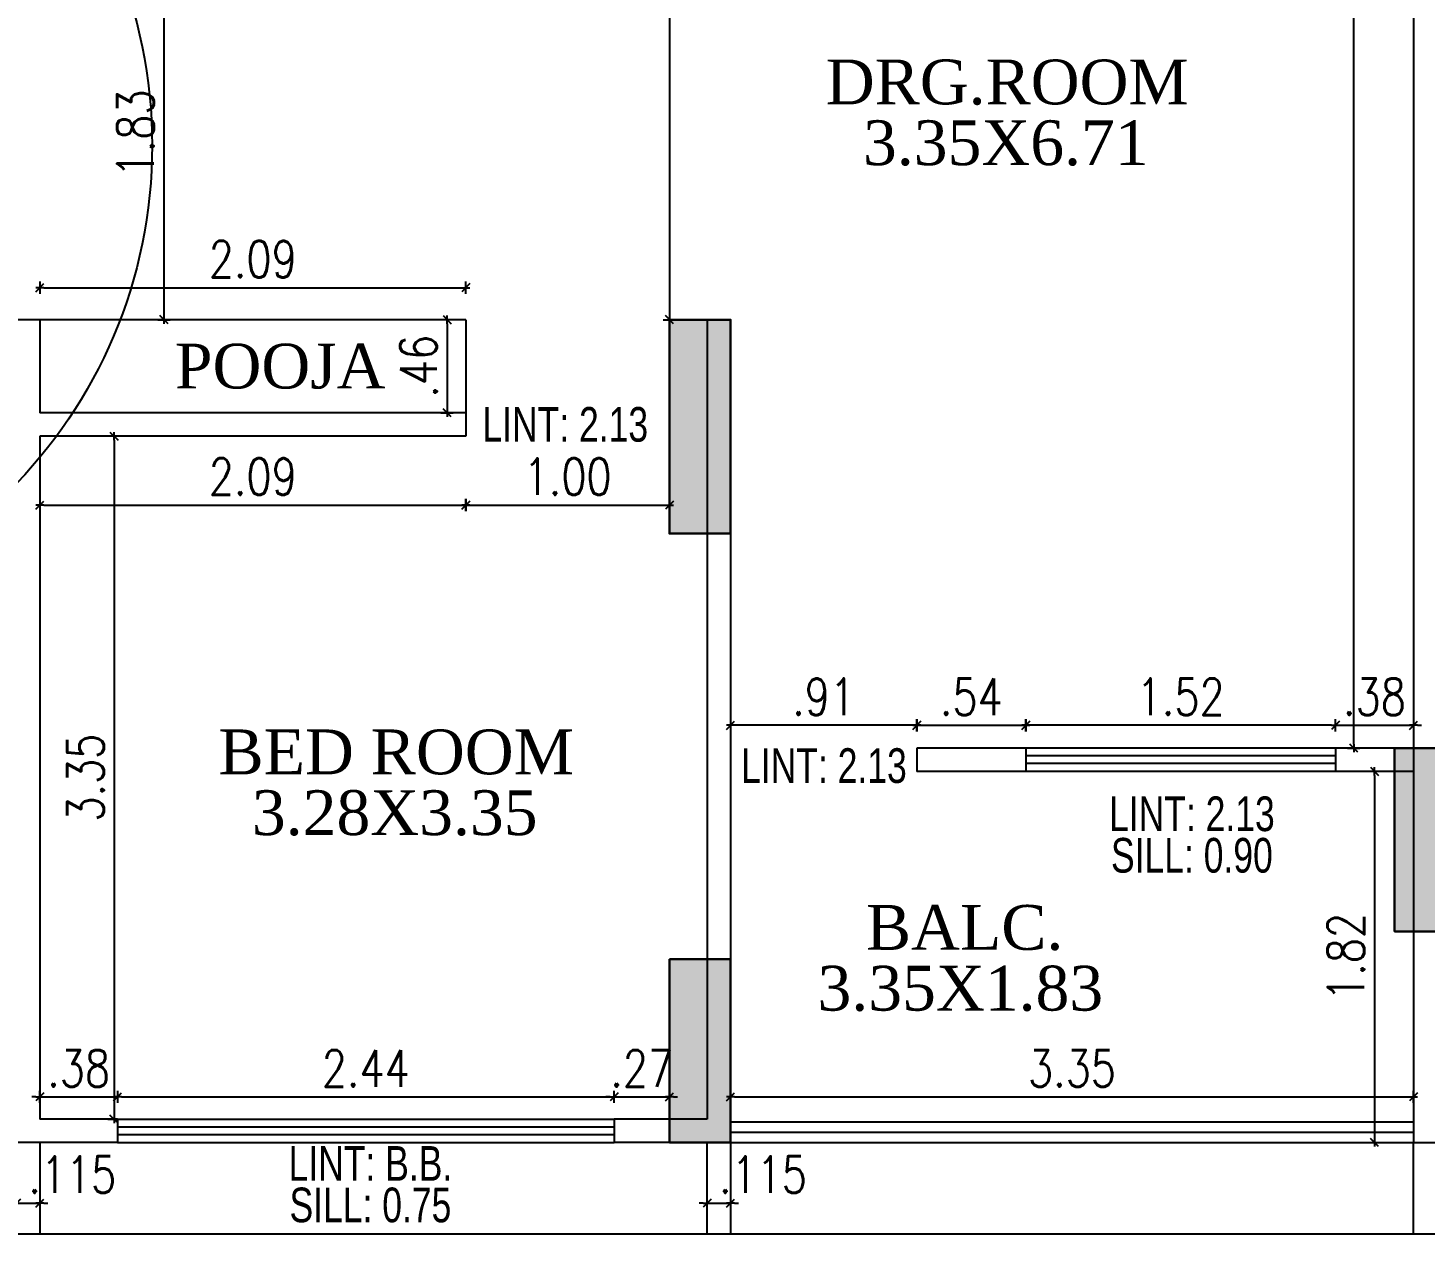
# Model space of a CAD drawing. Header units: inches. Extents: x 14235 to 14499, y 0 to 2549.
# Drawn here: x 14299.22 to 14306.08, y 2353.01 to 2358.93 of the extents above; entities that cross this region are included whole.
import ezdxf
from ezdxf.enums import TextEntityAlignment as Align

# ---------------------------------------------------------------- set-up
doc = ezdxf.new("R2010")
doc.units = ezdxf.units.IN
doc.header["$LTSCALE"] = 0.25
doc.header["$MEASUREMENT"] = 0
doc.header["$PDMODE"] = 35
for name, color, linetype in [('edges', 1, 'Continuous'), ('edges bak', 7, 'Continuous'), ('steel', 251, 'Continuous'), ('text-large', 7, 'Continuous'), ('wall', 7, 'Continuous'), ('windows', 106, 'Continuous'), ('WORK TEX', 6, 'Continuous'), ('WORKING DIM', 7, 'Continuous')]:
    doc.layers.add(name, color=color, linetype=linetype)
doc.layers.add('P-COL', color=7, linetype='Continuous', lineweight=30)
doc.layers.add('P-COLHAT', color=8, linetype='Continuous', lineweight=25)
doc.styles.add('ARIAL', font='TIMES_0.TTF')
doc.styles.add('ARL', font='swisscl_0.ttf')
doc.styles.add('romans', font='romans.shx', dxfattribs={"width": 0.8})
doc.dimstyles.new('121', dxfattribs={"dimscale": 0.1, "dimtxt": 1.8, "dimasz": 0.2, "dimexe": 0.03125, "dimexo": 0.25, "dimgap": 0.5, "dimtad": 1, "dimzin": 4, "dimdsep": 46, "dimtxsty": 'romans', "dimblk1": 'MINITICK', "dimblk2": 'MINITICK', "dimsah": 1, "dimcen": 1, "dimse1": 1, "dimse2": 1, "dimclrd": 252, "dimclre": 256, "dimclrt": 7, "dimadec": 3, "dimazin": 0, "dimtfac": 0.8, "dimtix": 1, "dimtmove": 2, "dimatfit": 3, "dimfxl": 0, "dimtolj": 1, "dimtzin": 3, "dimarcsym": 0})

# ---------------------------------------------------------------- blocks, each defined once
blk = doc.blocks.new('B')
at = {"layer": 'P-COLHAT', "lineweight": 30}
for points in [[(6.9076, -20.5558), (7.2076, -20.5558), (7.2076, -21.6058), (6.9076, -21.6058)], [(10.7684, -22.6593), (10.4684, -22.6593), (10.4684, -23.5593), (10.7684, -23.5593)], [(6.9076, -23.6954), (7.2076, -23.6954), (7.2076, -24.5954), (6.9076, -24.5954)]]:
    blk.add_hatch(color=256, dxfattribs=at).paths.add_polyline_path(points)
at = {"layer": 'P-COL'}
for points in [[(6.9076, -20.5558), (7.2076, -20.5558), (7.2076, -21.6058), (6.9076, -21.6058)], [(10.7684, -22.6593), (10.4684, -22.6593), (10.4684, -23.5593), (10.7684, -23.5593)], [(6.9076, -23.6954), (7.2076, -23.6954), (7.2076, -24.5954), (6.9076, -24.5954)]]:
    blk.add_lwpolyline(points, close=True, dxfattribs=at)
blk = doc.blocks.new('MINITICK')
at = {"color": 7}
for p, q in [((1, 1), (-1, -1)), ((-1, 0), (1, 0)), ((0, -1.5), (0, 1.5))]:
    blk.add_line(p, q, dxfattribs=at)
blk = doc.blocks.new('*D281')
at = {"layer": 'Defpoints', "color": 0, "transparency": 16777216}
for p in [(14302.5568, 2362.2175), (14302.3712, 2357.4966), (14302.614, 2357.4966)]:
    blk.add_point(p, dxfattribs=at)
at = {"layer": 'WORKING DIM', "color": 252, "lineweight": -2, "transparency": 16777216}
blk.add_line((14302.3712, 2362.1975), (14302.3712, 2357.5166), dxfattribs=at)
at = {"layer": 'WORKING DIM', "color": 252, "lineweight": -2, "transparency": 16777216, "xscale": 0.02, "yscale": 0.02, "zscale": 0.02}
for p, rotation in [((14302.3712, 2362.2175), 90), ((14302.3712, 2357.4966), 270)]:
    blk.add_blockref('MINITICK', p, dxfattribs=dict(at, rotation=rotation))
at = {"layer": 'WORKING DIM', "color": 7, "transparency": 16777216, "insert": (14302.2312, 2359.857), "char_height": 0.18, "attachment_point": 5, "rotation": 90, "style": 'romans'}
blk.add_mtext('\\A1;4.72', dxfattribs=at)
blk = doc.blocks.new('*D282')
at = {"layer": 'Defpoints', "color": 0, "transparency": 16777216}
for p in [(14305.7318, 2364.0896), (14305.8334, 2364.0896), (14305.8334, 2355.3931)]:
    blk.add_point(p, dxfattribs=at)
at = {"layer": 'WORKING DIM', "color": 252, "lineweight": -2, "transparency": 16777216}
blk.add_line((14305.7318, 2355.4131), (14305.7318, 2364.0696), dxfattribs=at)
at = {"layer": 'WORKING DIM', "color": 252, "lineweight": -2, "transparency": 16777216, "xscale": 0.02, "yscale": 0.02, "zscale": 0.02}
for p, rotation in [((14305.7318, 2364.0896), 90), ((14305.7318, 2355.3931), 270)]:
    blk.add_blockref('MINITICK', p, dxfattribs=dict(at, rotation=rotation))
at = {"layer": 'WORKING DIM', "color": 7, "transparency": 16777216, "insert": (14305.5918, 2359.7414), "char_height": 0.18, "attachment_point": 5, "rotation": 90, "style": 'romans'}
blk.add_mtext('\\A1;8.70', dxfattribs=at)
blk = doc.blocks.new('*D283')
at = {"layer": 'Defpoints', "color": 0, "transparency": 16777216}
for p in [(14306.0248, 2355.5053), (14305.642, 2355.3931), (14306.0248, 2355.3931)]:
    blk.add_point(p, dxfattribs=at)
at = {"layer": 'WORKING DIM', "color": 252, "lineweight": -2, "transparency": 16777216}
for p, q in [((14305.622, 2355.5053), (14305.602, 2355.5053)), ((14305.642, 2355.5053), (14306.0248, 2355.5053)), ((14306.0448, 2355.5053), (14306.0648, 2355.5053))]:
    blk.add_line(p, q, dxfattribs=at)
at = {"layer": 'WORKING DIM', "color": 252, "lineweight": -2, "transparency": 16777216, "xscale": 0.02, "yscale": 0.02, "zscale": 0.02}
blk.add_blockref('MINITICK', (14305.642, 2355.5053), dxfattribs=at)
at = {"layer": 'WORKING DIM', "color": 252, "lineweight": -2, "transparency": 16777216, "xscale": 0.02, "yscale": 0.02, "zscale": 0.02, "rotation": 180}
blk.add_blockref('MINITICK', (14306.0248, 2355.5053), dxfattribs=at)
at = {"layer": 'WORKING DIM', "color": 7, "transparency": 16777216, "insert": (14305.8334, 2355.6453), "char_height": 0.18, "attachment_point": 5, "style": 'romans'}
blk.add_mtext('\\A1;.38', dxfattribs=at)
blk = doc.blocks.new('*D284')
at = {"layer": 'Defpoints', "color": 0, "transparency": 16777216}
for p in [(14304.1214, 2355.5053), (14304.1214, 2355.3931), (14305.642, 2355.3931)]:
    blk.add_point(p, dxfattribs=at)
at = {"layer": 'WORKING DIM', "color": 252, "lineweight": -2, "transparency": 16777216}
blk.add_line((14305.622, 2355.5053), (14304.1414, 2355.5053), dxfattribs=at)
at = {"layer": 'WORKING DIM', "color": 252, "lineweight": -2, "transparency": 16777216, "xscale": 0.02, "yscale": 0.02, "zscale": 0.02, "rotation": 180}
blk.add_blockref('MINITICK', (14304.1214, 2355.5053), dxfattribs=at)
at = {"layer": 'WORKING DIM', "color": 252, "lineweight": -2, "transparency": 16777216, "xscale": 0.02, "yscale": 0.02, "zscale": 0.02}
blk.add_blockref('MINITICK', (14305.642, 2355.5053), dxfattribs=at)
at = {"layer": 'WORKING DIM', "color": 7, "transparency": 16777216, "insert": (14304.8817, 2355.6453), "char_height": 0.18, "attachment_point": 5, "style": 'romans'}
blk.add_mtext('\\A1;1.52', dxfattribs=at)
blk = doc.blocks.new('*D285')
at = {"layer": 'Defpoints', "color": 0, "transparency": 16777216}
for p in [(14304.1214, 2355.5053), (14303.5858, 2355.3931), (14304.1214, 2355.3931)]:
    blk.add_point(p, dxfattribs=at)
at = {"layer": 'WORKING DIM', "color": 252, "lineweight": -2, "transparency": 16777216}
blk.add_line((14303.6058, 2355.5053), (14304.1014, 2355.5053), dxfattribs=at)
at = {"layer": 'WORKING DIM', "color": 252, "lineweight": -2, "transparency": 16777216, "xscale": 0.02, "yscale": 0.02, "zscale": 0.02, "rotation": 180}
blk.add_blockref('MINITICK', (14303.5858, 2355.5053), dxfattribs=at)
at = {"layer": 'WORKING DIM', "color": 252, "lineweight": -2, "transparency": 16777216, "xscale": 0.02, "yscale": 0.02, "zscale": 0.02}
blk.add_blockref('MINITICK', (14304.1214, 2355.5053), dxfattribs=at)
at = {"layer": 'WORKING DIM', "color": 7, "transparency": 16777216, "insert": (14303.8536, 2355.6453), "char_height": 0.18, "attachment_point": 5, "style": 'romans'}
blk.add_mtext('\\A1;.54', dxfattribs=at)
blk = doc.blocks.new('*D286')
at = {"layer": 'Defpoints', "color": 0, "transparency": 16777216}
for p in [(14302.6712, 2355.5053), (14302.6712, 2355.2788), (14303.5858, 2355.2788)]:
    blk.add_point(p, dxfattribs=at)
at = {"layer": 'WORKING DIM', "color": 252, "lineweight": -2, "transparency": 16777216}
blk.add_line((14303.5658, 2355.5053), (14302.6912, 2355.5053), dxfattribs=at)
at = {"layer": 'WORKING DIM', "color": 252, "lineweight": -2, "transparency": 16777216, "xscale": 0.02, "yscale": 0.02, "zscale": 0.02, "rotation": 180}
blk.add_blockref('MINITICK', (14302.6712, 2355.5053), dxfattribs=at)
at = {"layer": 'WORKING DIM', "color": 252, "lineweight": -2, "transparency": 16777216, "xscale": 0.02, "yscale": 0.02, "zscale": 0.02}
blk.add_blockref('MINITICK', (14303.5858, 2355.5053), dxfattribs=at)
at = {"layer": 'WORKING DIM', "color": 7, "transparency": 16777216, "insert": (14303.1285, 2355.6453), "char_height": 0.18, "attachment_point": 5, "style": 'romans'}
blk.add_mtext('\\A1;.91', dxfattribs=at)
blk = doc.blocks.new('*D287')
at = {"layer": 'Defpoints', "color": 0, "transparency": 16777216}
for p in [(14305.3249, 2355.2788), (14305.3249, 2353.457), (14305.8334, 2353.457)]:
    blk.add_point(p, dxfattribs=at)
at = {"layer": 'WORKING DIM', "color": 252, "lineweight": -2, "transparency": 16777216}
blk.add_line((14305.8334, 2355.2588), (14305.8334, 2353.477), dxfattribs=at)
at = {"layer": 'WORKING DIM', "color": 252, "lineweight": -2, "transparency": 16777216, "xscale": 0.02, "yscale": 0.02, "zscale": 0.02}
for p, rotation in [((14305.8334, 2355.2788), 90), ((14305.8334, 2353.457), 270)]:
    blk.add_blockref('MINITICK', p, dxfattribs=dict(at, rotation=rotation))
at = {"layer": 'WORKING DIM', "color": 7, "transparency": 16777216, "insert": (14305.6934, 2354.3679), "char_height": 0.18, "attachment_point": 5, "rotation": 90, "style": 'romans'}
blk.add_mtext('\\A1;1.82', dxfattribs=at)
blk = doc.blocks.new('*D288')
at = {"layer": 'Defpoints', "color": 0, "transparency": 16777216}
for p in [(14306.0248, 2353.8913), (14302.6712, 2353.7658), (14306.0248, 2353.6807)]:
    blk.add_point(p, dxfattribs=at)
at = {"layer": 'WORKING DIM', "color": 252, "lineweight": -2, "transparency": 16777216}
blk.add_line((14302.6912, 2353.6807), (14306.0048, 2353.6807), dxfattribs=at)
at = {"layer": 'WORKING DIM', "color": 252, "lineweight": -2, "transparency": 16777216, "xscale": 0.02, "yscale": 0.02, "zscale": 0.02, "rotation": 180}
blk.add_blockref('MINITICK', (14302.6712, 2353.6807), dxfattribs=at)
at = {"layer": 'WORKING DIM', "color": 252, "lineweight": -2, "transparency": 16777216, "xscale": 0.02, "yscale": 0.02, "zscale": 0.02}
blk.add_blockref('MINITICK', (14306.0248, 2353.6807), dxfattribs=at)
at = {"layer": 'WORKING DIM', "color": 7, "transparency": 16777216, "insert": (14304.348, 2353.8207), "char_height": 0.18, "attachment_point": 5, "style": 'romans'}
blk.add_mtext('\\A1;3.35', dxfattribs=at)
blk = doc.blocks.new('*D289')
at = {"layer": 'Defpoints', "color": 0, "transparency": 16777216}
for p in [(14301.1963, 2357.4966), (14301.1963, 2357.0393), (14301.2794, 2357.0393)]:
    blk.add_point(p, dxfattribs=at)
at = {"layer": 'WORKING DIM', "color": 252, "lineweight": -2, "transparency": 16777216}
blk.add_line((14301.2794, 2357.4766), (14301.2794, 2357.0593), dxfattribs=at)
at = {"layer": 'WORKING DIM', "color": 252, "lineweight": -2, "transparency": 16777216, "xscale": 0.02, "yscale": 0.02, "zscale": 0.02}
for p, rotation in [((14301.2794, 2357.4966), 90), ((14301.2794, 2357.0393), 270)]:
    blk.add_blockref('MINITICK', p, dxfattribs=dict(at, rotation=rotation))
at = {"layer": 'WORKING DIM', "color": 7, "transparency": 16777216, "insert": (14301.1394, 2357.268), "char_height": 0.18, "attachment_point": 5, "rotation": 90, "style": 'romans'}
blk.add_mtext('\\A1;.46', dxfattribs=at)
blk = doc.blocks.new('*D290')
at = {"layer": 'Defpoints', "color": 0, "transparency": 16777216}
for p in [(14301.3712, 2357.654), (14299.2794, 2357.268), (14301.3712, 2357.268)]:
    blk.add_point(p, dxfattribs=at)
at = {"layer": 'WORKING DIM', "color": 252, "lineweight": -2, "transparency": 16777216}
blk.add_line((14299.2994, 2357.654), (14301.3512, 2357.654), dxfattribs=at)
at = {"layer": 'WORKING DIM', "color": 252, "lineweight": -2, "transparency": 16777216, "xscale": 0.02, "yscale": 0.02, "zscale": 0.02, "rotation": 180}
blk.add_blockref('MINITICK', (14299.2794, 2357.654), dxfattribs=at)
at = {"layer": 'WORKING DIM', "color": 252, "lineweight": -2, "transparency": 16777216, "xscale": 0.02, "yscale": 0.02, "zscale": 0.02}
blk.add_blockref('MINITICK', (14301.3712, 2357.654), dxfattribs=at)
at = {"layer": 'WORKING DIM', "color": 7, "transparency": 16777216, "insert": (14300.3253, 2357.794), "char_height": 0.18, "attachment_point": 5, "style": 'romans'}
blk.add_mtext('\\A1;2.09', dxfattribs=at)
blk = doc.blocks.new('*D291')
at = {"layer": 'Defpoints', "color": 0, "transparency": 16777216}
for p in [(14299.2794, 2356.925), (14301.3712, 2356.925), (14301.3712, 2356.5864)]:
    blk.add_point(p, dxfattribs=at)
at = {"layer": 'WORKING DIM', "color": 252, "lineweight": -2, "transparency": 16777216}
blk.add_line((14299.2994, 2356.5864), (14301.3512, 2356.5864), dxfattribs=at)
at = {"layer": 'WORKING DIM', "color": 252, "lineweight": -2, "transparency": 16777216, "xscale": 0.02, "yscale": 0.02, "zscale": 0.02, "rotation": 180}
blk.add_blockref('MINITICK', (14299.2794, 2356.5864), dxfattribs=at)
at = {"layer": 'WORKING DIM', "color": 252, "lineweight": -2, "transparency": 16777216, "xscale": 0.02, "yscale": 0.02, "zscale": 0.02}
blk.add_blockref('MINITICK', (14301.3712, 2356.5864), dxfattribs=at)
at = {"layer": 'WORKING DIM', "color": 7, "transparency": 16777216, "insert": (14300.3253, 2356.7264), "char_height": 0.18, "attachment_point": 5, "style": 'romans'}
blk.add_mtext('\\A1;2.09', dxfattribs=at)
blk = doc.blocks.new('*D292')
at = {"layer": 'Defpoints', "color": 0, "transparency": 16777216}
for p in [(14301.3712, 2356.925), (14302.3712, 2356.925), (14302.3712, 2356.5864)]:
    blk.add_point(p, dxfattribs=at)
at = {"layer": 'WORKING DIM', "color": 252, "lineweight": -2, "transparency": 16777216}
blk.add_line((14301.3912, 2356.5864), (14302.3512, 2356.5864), dxfattribs=at)
at = {"layer": 'WORKING DIM', "color": 252, "lineweight": -2, "transparency": 16777216, "xscale": 0.02, "yscale": 0.02, "zscale": 0.02, "rotation": 180}
blk.add_blockref('MINITICK', (14301.3712, 2356.5864), dxfattribs=at)
at = {"layer": 'WORKING DIM', "color": 252, "lineweight": -2, "transparency": 16777216, "xscale": 0.02, "yscale": 0.02, "zscale": 0.02}
blk.add_blockref('MINITICK', (14302.3712, 2356.5864), dxfattribs=at)
at = {"layer": 'WORKING DIM', "color": 7, "transparency": 16777216, "insert": (14301.8712, 2356.7264), "char_height": 0.18, "attachment_point": 5, "style": 'romans'}
blk.add_mtext('\\A1;1.00', dxfattribs=at)
blk = doc.blocks.new('*D293')
at = {"layer": 'Defpoints', "color": 0, "transparency": 16777216}
for p in [(14299.5226, 2356.925), (14299.5226, 2353.5713), (14299.6438, 2353.5713)]:
    blk.add_point(p, dxfattribs=at)
at = {"layer": 'WORKING DIM', "color": 252, "lineweight": -2, "transparency": 16777216}
blk.add_line((14299.6438, 2356.905), (14299.6438, 2353.5913), dxfattribs=at)
at = {"layer": 'WORKING DIM', "color": 252, "lineweight": -2, "transparency": 16777216, "xscale": 0.02, "yscale": 0.02, "zscale": 0.02}
for p, rotation in [((14299.6438, 2356.925), 90), ((14299.6438, 2353.5713), 270)]:
    blk.add_blockref('MINITICK', p, dxfattribs=dict(at, rotation=rotation))
at = {"layer": 'WORKING DIM', "color": 7, "transparency": 16777216, "insert": (14299.5038, 2355.2481), "char_height": 0.18, "attachment_point": 5, "rotation": 90, "style": 'romans'}
blk.add_mtext('\\A1;3.35', dxfattribs=at)
blk = doc.blocks.new('*D294')
at = {"layer": 'Defpoints', "color": 0, "transparency": 16777216}
for p in [(14299.6605, 2353.6807), (14299.2794, 2353.5713), (14299.6605, 2353.5713)]:
    blk.add_point(p, dxfattribs=at)
at = {"layer": 'WORKING DIM', "color": 252, "lineweight": -2, "transparency": 16777216}
for p, q in [((14299.2594, 2353.6807), (14299.2394, 2353.6807)), ((14299.2794, 2353.6807), (14299.6605, 2353.6807)), ((14299.6805, 2353.6807), (14299.7005, 2353.6807))]:
    blk.add_line(p, q, dxfattribs=at)
at = {"layer": 'WORKING DIM', "color": 252, "lineweight": -2, "transparency": 16777216, "xscale": 0.02, "yscale": 0.02, "zscale": 0.02}
blk.add_blockref('MINITICK', (14299.2794, 2353.6807), dxfattribs=at)
at = {"layer": 'WORKING DIM', "color": 252, "lineweight": -2, "transparency": 16777216, "xscale": 0.02, "yscale": 0.02, "zscale": 0.02, "rotation": 180}
blk.add_blockref('MINITICK', (14299.6605, 2353.6807), dxfattribs=at)
at = {"layer": 'WORKING DIM', "color": 7, "transparency": 16777216, "insert": (14299.47, 2353.8207), "char_height": 0.18, "attachment_point": 5, "style": 'romans'}
blk.add_mtext('\\A1;.38', dxfattribs=at)
blk = doc.blocks.new('*D295')
at = {"layer": 'Defpoints', "color": 0, "transparency": 16777216}
for p in [(14302.0995, 2353.6807), (14299.6605, 2353.5713), (14302.0995, 2353.5713)]:
    blk.add_point(p, dxfattribs=at)
at = {"layer": 'WORKING DIM', "color": 252, "lineweight": -2, "transparency": 16777216}
blk.add_line((14299.6805, 2353.6807), (14302.0795, 2353.6807), dxfattribs=at)
at = {"layer": 'WORKING DIM', "color": 252, "lineweight": -2, "transparency": 16777216, "xscale": 0.02, "yscale": 0.02, "zscale": 0.02, "rotation": 180}
blk.add_blockref('MINITICK', (14299.6605, 2353.6807), dxfattribs=at)
at = {"layer": 'WORKING DIM', "color": 252, "lineweight": -2, "transparency": 16777216, "xscale": 0.02, "yscale": 0.02, "zscale": 0.02}
blk.add_blockref('MINITICK', (14302.0995, 2353.6807), dxfattribs=at)
at = {"layer": 'WORKING DIM', "color": 7, "transparency": 16777216, "insert": (14300.88, 2353.8207), "char_height": 0.18, "attachment_point": 5, "style": 'romans'}
blk.add_mtext('\\A1;2.44', dxfattribs=at)
blk = doc.blocks.new('*D296')
at = {"layer": 'Defpoints', "color": 0, "transparency": 16777216}
for p in [(14302.3712, 2353.6807), (14302.0995, 2353.457), (14302.3712, 2353.457)]:
    blk.add_point(p, dxfattribs=at)
at = {"layer": 'WORKING DIM', "color": 252, "lineweight": -2, "transparency": 16777216}
for p, q in [((14302.0795, 2353.6807), (14302.0595, 2353.6807)), ((14302.0995, 2353.6807), (14302.3712, 2353.6807)), ((14302.3912, 2353.6807), (14302.4112, 2353.6807))]:
    blk.add_line(p, q, dxfattribs=at)
at = {"layer": 'WORKING DIM', "color": 252, "lineweight": -2, "transparency": 16777216, "xscale": 0.02, "yscale": 0.02, "zscale": 0.02}
blk.add_blockref('MINITICK', (14302.0995, 2353.6807), dxfattribs=at)
at = {"layer": 'WORKING DIM', "color": 252, "lineweight": -2, "transparency": 16777216, "xscale": 0.02, "yscale": 0.02, "zscale": 0.02, "rotation": 180}
blk.add_blockref('MINITICK', (14302.3712, 2353.6807), dxfattribs=at)
at = {"layer": 'WORKING DIM', "color": 7, "transparency": 16777216, "insert": (14302.2353, 2353.8207), "char_height": 0.18, "attachment_point": 5, "style": 'romans'}
blk.add_mtext('\\A1;.27', dxfattribs=at)
blk = doc.blocks.new('*D305')
at = {"layer": 'Defpoints', "color": 0, "transparency": 16777216}
for p in [(14299.4651, 2359.3259), (14299.4651, 2357.4966), (14299.8892, 2357.4966)]:
    blk.add_point(p, dxfattribs=at)
at = {"layer": 'WORKING DIM', "color": 252, "lineweight": -2, "transparency": 16777216}
blk.add_line((14299.8892, 2359.3059), (14299.8892, 2357.5166), dxfattribs=at)
at = {"layer": 'WORKING DIM', "color": 252, "lineweight": -2, "transparency": 16777216, "xscale": 0.02, "yscale": 0.02, "zscale": 0.02}
for p, rotation in [((14299.8892, 2359.3259), 90), ((14299.8892, 2357.4966), 270)]:
    blk.add_blockref('MINITICK', p, dxfattribs=dict(at, rotation=rotation))
at = {"layer": 'WORKING DIM', "color": 7, "transparency": 16777216, "insert": (14299.7492, 2358.4113), "char_height": 0.18, "attachment_point": 5, "rotation": 90, "style": 'romans'}
blk.add_mtext('\\A1;1.83', dxfattribs=at)
blk = doc.blocks.new('*D372')
at = {"layer": 'Defpoints', "color": 0, "transparency": 16777216}
for p in [(14299.2794, 2353.159), (14299.1651, 2353.1355), (14299.2794, 2353.1355)]:
    blk.add_point(p, dxfattribs=at)
at = {"layer": 'WORKING DIM', "color": 252, "lineweight": -2, "transparency": 16777216}
for p, q in [((14299.1451, 2353.159), (14299.1251, 2353.159)), ((14299.1651, 2353.159), (14299.2794, 2353.159)), ((14299.2994, 2353.159), (14299.3194, 2353.159))]:
    blk.add_line(p, q, dxfattribs=at)
at = {"layer": 'WORKING DIM', "color": 252, "lineweight": -2, "transparency": 16777216, "xscale": 0.02, "yscale": 0.02, "zscale": 0.02}
blk.add_blockref('MINITICK', (14299.1651, 2353.159), dxfattribs=at)
at = {"layer": 'WORKING DIM', "color": 252, "lineweight": -2, "transparency": 16777216, "xscale": 0.02, "yscale": 0.02, "zscale": 0.02, "rotation": 180}
blk.add_blockref('MINITICK', (14299.2794, 2353.159), dxfattribs=at)
at = {"layer": 'WORKING DIM', "color": 7, "transparency": 16777216, "insert": (14299.439, 2353.299), "char_height": 0.18, "attachment_point": 5, "style": 'romans'}
blk.add_mtext('\\A1;.115', dxfattribs=at)
blk = doc.blocks.new('*D375')
at = {"layer": 'Defpoints', "color": 0, "transparency": 16777216}
for p in [(14302.6712, 2353.159), (14302.5568, 2353.1355), (14302.6712, 2353.1355)]:
    blk.add_point(p, dxfattribs=at)
at = {"layer": 'WORKING DIM', "color": 252, "lineweight": -2, "transparency": 16777216}
for p, q in [((14302.5368, 2353.159), (14302.5168, 2353.159)), ((14302.5568, 2353.159), (14302.6712, 2353.159)), ((14302.6912, 2353.159), (14302.7112, 2353.159))]:
    blk.add_line(p, q, dxfattribs=at)
at = {"layer": 'WORKING DIM', "color": 252, "lineweight": -2, "transparency": 16777216, "xscale": 0.02, "yscale": 0.02, "zscale": 0.02}
blk.add_blockref('MINITICK', (14302.5568, 2353.159), dxfattribs=at)
at = {"layer": 'WORKING DIM', "color": 252, "lineweight": -2, "transparency": 16777216, "xscale": 0.02, "yscale": 0.02, "zscale": 0.02, "rotation": 180}
blk.add_blockref('MINITICK', (14302.6712, 2353.159), dxfattribs=at)
at = {"layer": 'WORKING DIM', "color": 7, "transparency": 16777216, "insert": (14302.8308, 2353.299), "char_height": 0.18, "attachment_point": 5, "style": 'romans'}
blk.add_mtext('\\A1;.115', dxfattribs=at)

msp = doc.modelspace()

# ---------------------------------------------------------------- linework, layer by layer
for p, q in [((14304.1214, 2355.2788), (14303.5858, 2355.2788)), ((14306.0248, 2355.2788), (14305.642, 2355.2788))]:
    msp.add_line(p, q)
at = {"layer": 'edges', "ltscale": 0.4}
msp.add_line((14317.0004, 2353.007), (14295.1636, 2353.007), dxfattribs=at)
for points in [[(14299.2794, 2353.457), (14299.2794, 2353.007), (14299.1651, 2353.007), (14299.1651, 2353.457)], [(14302.6712, 2353.457), (14302.6712, 2353.007), (14302.5568, 2353.007), (14302.5568, 2353.457)], [(14306.1392, 2353.457), (14306.1392, 2353.007), (14306.0248, 2353.007), (14306.0248, 2353.457)]]:
    msp.add_lwpolyline(points, dxfattribs=at)
at = {"layer": 'edges bak'}
for p, q in [((14300.2098, 2357.4966), (14299.2794, 2357.4966)), ((14301.3712, 2357.4966), (14300.2098, 2357.4966))]:
    msp.add_line(p, q, dxfattribs=at)
at = {"layer": 'steel'}
for p, q in [((14302.6712, 2353.5586), (14306.0248, 2353.5586)), ((14302.6712, 2353.5078), (14306.0248, 2353.5078)), ((14302.6712, 2353.457), (14306.0248, 2353.457))]:
    msp.add_line(p, q, dxfattribs=at)
at = {"layer": 'wall'}
for p, q in [((14306.0248, 2364.0896), (14306.0248, 2353.457)), ((14299.2794, 2357.4966), (14299.1651, 2357.4966)), ((14299.2794, 2357.4966), (14299.2794, 2357.0393)), ((14301.3712, 2357.4966), (14301.3712, 2356.925)), ((14302.5568, 2357.4966), (14302.5568, 2353.5713)), ((14302.6712, 2357.4966), (14302.5568, 2357.4966)), ((14302.6712, 2357.0393), (14302.6712, 2357.4966)), ((14301.3712, 2357.0393), (14299.2794, 2357.0393)), ((14302.6712, 2357.0393), (14302.6712, 2353.457)), ((14299.2794, 2356.925), (14299.2794, 2353.5713)), ((14301.3712, 2356.925), (14299.2794, 2356.925)), ((14303.5858, 2355.3931), (14303.5858, 2355.2788)), ((14304.1214, 2355.3931), (14303.5858, 2355.3931)), ((14304.1214, 2355.3931), (14304.1214, 2355.2788)), ((14305.642, 2355.3931), (14305.642, 2355.2788)), ((14306.0248, 2355.3931), (14305.642, 2355.3931)), ((14299.6605, 2353.5713), (14299.2794, 2353.5713)), ((14299.6605, 2353.5713), (14299.6605, 2353.457)), ((14302.5568, 2353.5713), (14302.0995, 2353.5713)), ((14302.0995, 2353.5713), (14302.0995, 2353.457)), ((14299.6605, 2353.457), (14298.4029, 2353.457)), ((14302.6712, 2353.457), (14302.0995, 2353.457)), ((14306.0248, 2353.457), (14306.1392, 2353.457))]:
    msp.add_line(p, q, dxfattribs=at)
at = {"layer": 'wall', "color": 2}
msp.add_circle((14297.4255, 2358.3529), 2.4053, dxfattribs=at)
at = {"layer": 'windows'}
for p, q in [((14305.642, 2355.3931), (14304.1214, 2355.3931)), ((14305.642, 2355.355), (14304.1214, 2355.355)), ((14305.642, 2355.3169), (14304.1214, 2355.3169)), ((14305.642, 2355.2788), (14304.1214, 2355.2788)), ((14299.6605, 2353.5713), (14302.0995, 2353.5713)), ((14299.6605, 2353.5332), (14302.0995, 2353.5332)), ((14299.6605, 2353.4951), (14302.0995, 2353.4951)), ((14299.6605, 2353.457), (14302.0995, 2353.457))]:
    msp.add_line(p, q, dxfattribs=at)

# ---------------------------------------------------------------- block references
at = {"layer": 'P-COL'}
msp.add_blockref('B', (14295.4636, 2378.0524), dxfattribs=at)

# ---------------------------------------------------------------- texts
at = {"layer": 'text-large', "style": 'ARIAL'}
for s, p in [('DRG.ROOM', (14304.0301, 2358.6644)), ('3.35X6.71', (14304.0233, 2358.3659)), ('POOJA', (14300.4597, 2357.2691)), ('BED ROOM', (14301.0294, 2355.3748)), ('3.28X3.35', (14301.0224, 2355.0763)), ('BALC.', (14303.8211, 2354.5129)), ('3.35X1.83', (14303.8, 2354.2144))]:
    msp.add_text(s, height=0.22, dxfattribs=at).set_placement(p, align=Align.MIDDLE_CENTER)
at = {"layer": 'WORK TEX', "style": 'ARL'}
for s, p in [('LINT: 2.13', (14301.8597, 2356.9829)), ('LINT: 2.13', (14303.13, 2355.3073)), ('LINT: 2.13', (14304.937, 2355.0707)), ('SILL: 0.90', (14304.937, 2354.8669)), ('LINT: B.B.', (14300.903, 2353.3538)), ('SILL: 0.75', (14300.903, 2353.15))]:
    msp.add_text(s, height=0.17, dxfattribs=at).set_placement(p, align=Align.MIDDLE_CENTER)

# ---------------------------------------------------------------- dimensions: what is measured, and where the dimension line sits
at = {"layer": 'WORKING DIM'}
for base, p1, p2, picture, middle in [((14305.7318, 2364.0896), (14305.8334, 2355.3931), (14305.8334, 2364.0896), '*D282', (14305.5918, 2359.7414)), ((14302.3712, 2357.4966), (14302.5568, 2362.2175), (14302.614, 2357.4966), '*D281', (14302.2312, 2359.857)), ((14299.8892, 2357.4966), (14299.4651, 2359.3259), (14299.4651, 2357.4966), '*D305', (14299.7492, 2358.4113)), ((14301.2794, 2357.0393), (14301.1963, 2357.4966), (14301.1963, 2357.0393), '*D289', (14301.1394, 2357.268)), ((14299.6438, 2353.5713), (14299.5226, 2356.925), (14299.5226, 2353.5713), '*D293', (14299.5038, 2355.2481)), ((14305.8334, 2353.457), (14305.3249, 2355.2788), (14305.3249, 2353.457), '*D287', (14305.6934, 2354.3679))]:
    dim = msp.add_linear_dim(base=base, p1=p1, p2=p2, angle=90, dimstyle='121', override={"dimfxl": 0.18, "dimfxlon": 1}, dxfattribs=at)
    dim.commit()
    dim.dimension.update_dxf_attribs({"geometry": picture, "text_midpoint": middle})
for base, p1, p2, picture, middle in [((14301.3712, 2357.654), (14299.2794, 2357.268), (14301.3712, 2357.268), '*D290', (14300.3253, 2357.794)), ((14301.3712, 2356.5864), (14299.2794, 2356.925), (14301.3712, 2356.925), '*D291', (14300.3253, 2356.7264)), ((14302.3712, 2356.5864), (14301.3712, 2356.925), (14302.3712, 2356.925), '*D292', (14301.8712, 2356.7264)), ((14302.6712, 2355.5053), (14303.5858, 2355.2788), (14302.6712, 2355.2788), '*D286', (14303.1285, 2355.6453)), ((14304.1214, 2355.5053), (14303.5858, 2355.3931), (14304.1214, 2355.3931), '*D285', (14303.8536, 2355.6453)), ((14304.1214, 2355.5053), (14305.642, 2355.3931), (14304.1214, 2355.3931), '*D284', (14304.8817, 2355.6453)), ((14306.0248, 2355.5053), (14305.642, 2355.3931), (14306.0248, 2355.3931), '*D283', (14305.8334, 2355.6453)), ((14299.6605, 2353.6807), (14299.2794, 2353.5713), (14299.6605, 2353.5713), '*D294', (14299.47, 2353.8207)), ((14302.0995, 2353.6807), (14299.6605, 2353.5713), (14302.0995, 2353.5713), '*D295', (14300.88, 2353.8207)), ((14302.3712, 2353.6807), (14302.0995, 2353.457), (14302.3712, 2353.457), '*D296', (14302.2353, 2353.8207)), ((14306.0248, 2353.6807), (14302.6712, 2353.7658), (14306.0248, 2353.8913), '*D288', (14304.348, 2353.8207))]:
    dim = msp.add_linear_dim(base=base, p1=p1, p2=p2, dimstyle='121', override={"dimfxl": 0.18, "dimfxlon": 1}, dxfattribs=at)
    dim.commit()
    dim.dimension.update_dxf_attribs({"geometry": picture, "text_midpoint": middle})
for base, p1, p2, picture, middle in [((14299.2794, 2353.159), (14299.1651, 2353.1355), (14299.2794, 2353.1355), '*D372', (14299.439, 2353.299)), ((14302.6712, 2353.159), (14302.5568, 2353.1355), (14302.6712, 2353.1355), '*D375', (14302.8308, 2353.299))]:
    dim = msp.add_linear_dim(base=base, p1=p1, p2=p2, text='.115', dimstyle='121', override={"dimfxl": 0.18, "dimfxlon": 1}, dxfattribs=at)
    dim.commit()
    dim.dimension.update_dxf_attribs({"geometry": picture, "text_midpoint": middle, "dimtype": 160})

doc.saveas('drawing.dxf')
